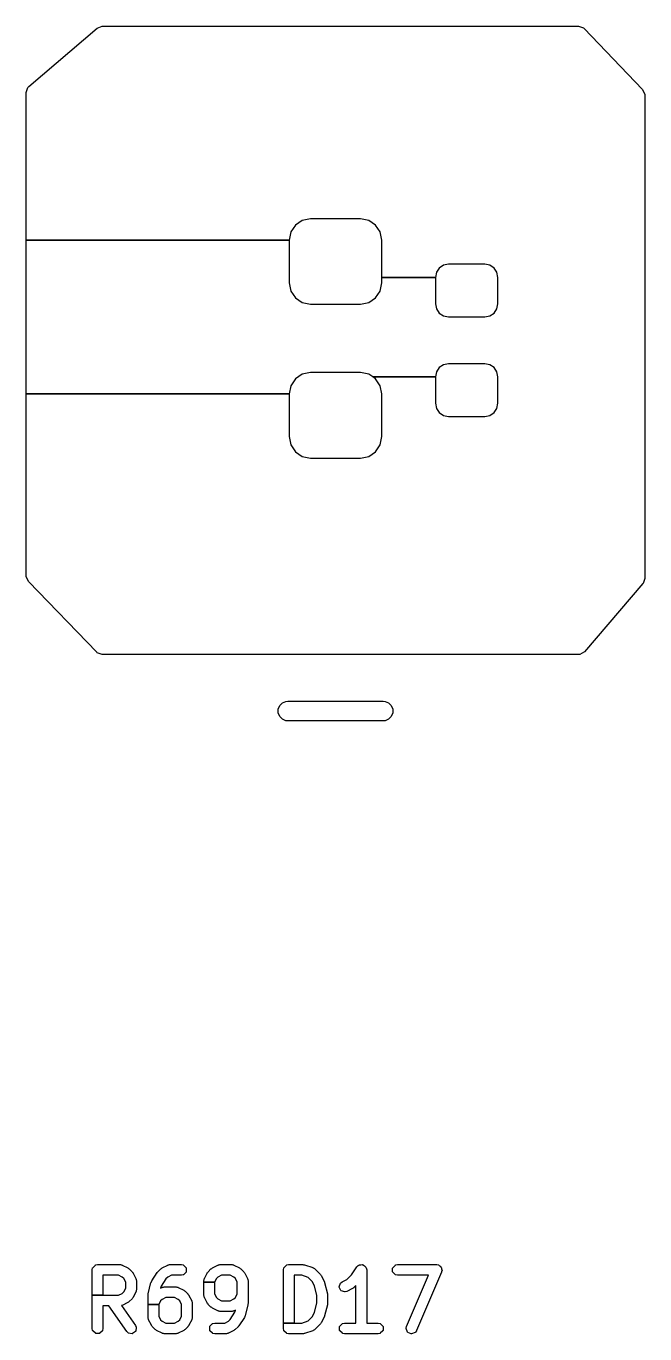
# Model space of a CAD drawing. Extents: x 29.4 to 66.2, y -106 to -17.8.
# Drawn here: x 44.89 to 51.22, y -58.83 to -45.44 of the extents above; entities that cross this region are included whole.
import ezdxf

# ---------------------------------------------------------------- set-up
doc = ezdxf.new("R2010")
doc.units = 0
doc.layers.add('BLACK', color=7, linetype='CONTINUOUS')

msp = doc.modelspace()

# ---------------------------------------------------------------- linework, layer by layer
at = {"layer": 'BLACK', "linetype": 'CONTINUOUS'}
for p, q in [((44.917937, -46.055092), (45.617937, -45.455092)), ((45.617937, -45.455092), (45.66916, -45.435837)), ((45.66916, -45.435837), (45.67, -45.435833)), ((45.67, -45.435833), (50.545, -45.435833)), ((50.545, -45.435833), (50.596423, -45.454549)), ((50.596423, -45.454549), (50.602711, -45.46043)), ((50.602711, -45.46043), (51.202711, -46.08543)), ((44.89, -46.115833), (44.908716, -46.06441)), ((44.908716, -46.06441), (44.917937, -46.055092)), ((44.89, -47.627083), (44.89, -46.115833)), ((51.202711, -46.08543), (51.224821, -46.135488)), ((51.224821, -46.135488), (51.225, -46.140833)), ((51.225, -46.140833), (51.225, -51.090833)), ((47.64657, -47.472403), (47.599151, -47.543371)), ((47.717538, -47.424984), (47.64657, -47.472403)), ((47.80125, -47.408333), (47.717538, -47.424984)), ((48.31375, -47.408333), (47.80125, -47.408333)), ((48.397462, -47.424984), (48.31375, -47.408333)), ((48.46843, -47.472403), (48.397462, -47.424984)), ((48.515849, -47.543371), (48.46843, -47.472403)), ((44.89, -49.202083), (44.89, -47.627083)), ((44.89, -47.627083), (47.5825, -47.627083)), ((47.5825, -47.627083), (44.89, -47.627083)), ((47.599151, -47.543371), (47.5825, -47.627083)), ((47.5825, -47.627083), (47.5825, -48.064583)), ((48.5325, -47.627083), (48.515849, -47.543371)), ((48.5325, -48.008333), (48.5325, -47.627083)), ((49.119541, -47.912874), (49.090276, -47.956671)), ((49.163338, -47.883609), (49.119541, -47.912874)), ((49.215, -47.873333), (49.163338, -47.883609)), ((49.585, -47.873333), (49.215, -47.873333)), ((49.636662, -47.883609), (49.585, -47.873333)), ((49.680459, -47.912874), (49.636662, -47.883609)), ((49.709724, -47.956671), (49.680459, -47.912874)), ((47.5825, -48.064583), (47.599151, -48.148295)), ((48.515849, -48.148295), (48.5325, -48.064583)), ((48.5325, -48.064583), (48.5325, -48.008333)), ((48.5325, -48.008333), (49.08, -48.008333)), ((49.08, -48.008333), (48.5325, -48.008333)), ((49.090276, -47.956671), (49.08, -48.008333)), ((49.08, -48.008333), (49.08, -48.278333)), ((49.72, -48.008333), (49.709724, -47.956671)), ((49.72, -48.278333), (49.72, -48.008333)), ((47.599151, -48.148295), (47.64657, -48.219263)), ((48.46843, -48.219263), (48.515849, -48.148295)), ((47.64657, -48.219263), (47.717538, -48.266682)), ((47.717538, -48.266682), (47.80125, -48.283333)), ((47.80125, -48.283333), (47.801251, -48.283333)), ((47.801251, -48.283333), (48.313749, -48.283333)), ((48.313749, -48.283333), (48.31375, -48.283333)), ((48.31375, -48.283333), (48.397462, -48.266682)), ((48.397462, -48.266682), (48.46843, -48.219263)), ((49.08, -48.278333), (49.090276, -48.329995)), ((49.090276, -48.329995), (49.119541, -48.373792)), ((49.680459, -48.373792), (49.709724, -48.329995)), ((49.709724, -48.329995), (49.72, -48.278333)), ((49.119541, -48.373792), (49.163338, -48.403057)), ((49.163338, -48.403057), (49.215, -48.413333)), ((49.215, -48.413333), (49.215001, -48.413333)), ((49.215001, -48.413333), (49.584999, -48.413333)), ((49.584999, -48.413333), (49.585, -48.413333)), ((49.585, -48.413333), (49.636662, -48.403057)), ((49.636662, -48.403057), (49.680459, -48.373792)), ((47.717538, -48.999984), (47.64657, -49.047403)), ((47.80125, -48.983333), (47.717538, -48.999984)), ((48.31375, -48.983333), (47.80125, -48.983333)), ((48.397462, -48.999984), (48.31375, -48.983333)), ((48.43989, -49.028333), (48.397462, -48.999984)), ((49.090276, -48.976671), (49.08, -49.028333)), ((49.119541, -48.932874), (49.090276, -48.976671)), ((49.163338, -48.903609), (49.119541, -48.932874)), ((49.215, -48.893333), (49.163338, -48.903609)), ((49.585, -48.893333), (49.215, -48.893333)), ((49.636662, -48.903609), (49.585, -48.893333)), ((49.680459, -48.932874), (49.636662, -48.903609)), ((49.709724, -48.976671), (49.680459, -48.932874)), ((49.72, -49.028333), (49.709724, -48.976671)), ((47.599151, -49.118371), (47.5825, -49.202083)), ((47.64657, -49.047403), (47.599151, -49.118371)), ((48.46843, -49.047403), (48.43989, -49.028333)), ((48.43989, -49.028333), (49.08, -49.028333)), ((49.08, -49.028333), (48.43989, -49.028333)), ((48.515849, -49.118371), (48.46843, -49.047403)), ((48.5325, -49.202083), (48.515849, -49.118371)), ((49.08, -49.028333), (49.08, -49.298333)), ((49.72, -49.298333), (49.72, -49.028333)), ((44.89, -51.065833), (44.89, -49.202083)), ((44.89, -49.202083), (47.5825, -49.202083)), ((47.5825, -49.202083), (44.89, -49.202083)), ((47.5825, -49.202083), (47.5825, -49.639583)), ((48.5325, -49.639583), (48.5325, -49.202083)), ((49.08, -49.298333), (49.090276, -49.349995)), ((49.090276, -49.349995), (49.119541, -49.393792)), ((49.119541, -49.393792), (49.163338, -49.423057)), ((49.636662, -49.423057), (49.680459, -49.393792)), ((49.680459, -49.393792), (49.709724, -49.349995)), ((49.709724, -49.349995), (49.72, -49.298333)), ((49.163338, -49.423057), (49.215, -49.433333)), ((49.215, -49.433333), (49.215001, -49.433333)), ((49.215001, -49.433333), (49.584999, -49.433333)), ((49.584999, -49.433333), (49.585, -49.433333)), ((49.585, -49.433333), (49.636662, -49.423057)), ((47.5825, -49.639583), (47.599151, -49.723295)), ((48.515849, -49.723295), (48.5325, -49.639583)), ((47.599151, -49.723295), (47.64657, -49.794263)), ((47.64657, -49.794263), (47.717538, -49.841682)), ((48.397462, -49.841682), (48.46843, -49.794263)), ((48.46843, -49.794263), (48.515849, -49.723295)), ((47.717538, -49.841682), (47.80125, -49.858333)), ((47.80125, -49.858333), (47.801251, -49.858333)), ((47.801251, -49.858333), (48.313749, -49.858333)), ((48.313749, -49.858333), (48.31375, -49.858333)), ((48.31375, -49.858333), (48.397462, -49.841682)), ((44.890194, -51.071406), (44.89, -51.065833)), ((44.912448, -51.121401), (44.890194, -51.071406)), ((45.612448, -51.846401), (44.912448, -51.121401)), ((51.205741, -51.142896), (50.605741, -51.842896)), ((51.206284, -51.142256), (51.205741, -51.142896)), ((51.225, -51.090833), (51.206284, -51.142256)), ((45.618577, -51.852117), (45.612448, -51.846401)), ((45.67, -51.870833), (45.618577, -51.852117)), ((50.545, -51.870833), (45.67, -51.870833)), ((50.558064, -51.869759), (50.545, -51.870833)), ((50.605741, -51.842896), (50.558064, -51.869759)), ((47.514443, -52.366853), (47.550491, -52.351921)), ((47.550491, -52.351921), (47.57, -52.35)), ((47.57, -52.35), (48.545, -52.35)), ((48.545, -52.35), (48.564509, -52.351921)), ((48.564509, -52.351921), (48.600557, -52.366853)), ((47.471921, -52.430491), (47.486853, -52.394443)), ((47.471921, -52.469509), (47.471921, -52.430491)), ((47.486853, -52.505557), (47.471921, -52.469509)), ((47.486853, -52.394443), (47.514443, -52.366853)), ((48.600557, -52.366853), (48.628147, -52.394443)), ((48.628147, -52.394443), (48.643079, -52.430491)), ((48.643079, -52.469509), (48.628147, -52.505557)), ((48.643079, -52.430491), (48.643079, -52.469509)), ((47.514443, -52.533147), (47.486853, -52.505557)), ((47.550491, -52.548079), (47.514443, -52.533147)), ((47.57, -52.55), (47.550491, -52.548079)), ((48.545, -52.55), (47.57, -52.55)), ((48.564509, -52.548079), (48.545, -52.55)), ((48.600557, -52.533147), (48.564509, -52.548079)), ((48.628147, -52.505557), (48.600557, -52.533147)), ((45.601319, -58.121273), (45.620453, -58.117467)), ((45.620453, -58.117467), (45.621428, -58.117371)), ((45.621428, -58.117371), (45.849999, -58.117371)), ((45.849999, -58.117371), (45.850973, -58.117467)), ((45.850973, -58.117467), (45.852358, -58.117742)), ((45.852358, -58.117742), (45.854863, -58.117674)), ((45.854863, -58.117674), (45.862424, -58.119744)), ((46.351858, -58.119744), (46.359421, -58.117674)), ((46.359421, -58.117674), (46.361925, -58.117742)), ((46.361925, -58.117742), (46.363311, -58.117467)), ((46.363311, -58.117467), (46.364285, -58.117371)), ((46.364285, -58.117371), (46.478571, -58.117371)), ((46.478571, -58.117371), (46.479546, -58.117467)), ((46.479546, -58.117467), (46.49868, -58.121273)), ((46.866144, -58.119744), (46.873707, -58.117674)), ((46.873707, -58.117674), (46.876211, -58.117742)), ((46.876211, -58.117742), (46.877597, -58.117467)), ((46.877597, -58.117467), (46.878571, -58.117371)), ((46.878571, -58.117371), (46.992857, -58.117371)), ((46.992857, -58.117371), (46.993831, -58.117467)), ((46.993831, -58.117467), (46.995216, -58.117742)), ((46.995216, -58.117742), (46.997721, -58.117674)), ((46.997721, -58.117674), (47.005282, -58.119744)), ((47.558819, -58.121273), (47.577953, -58.117467)), ((47.577953, -58.117467), (47.578928, -58.117371)), ((47.578928, -58.117371), (47.721785, -58.117371)), ((47.721785, -58.117371), (47.72276, -58.117467)), ((47.72276, -58.117467), (47.730443, -58.118994)), ((47.730443, -58.118994), (47.738222, -58.119976)), ((48.316713, -58.121177), (48.330508, -58.118418)), ((48.330508, -58.118418), (48.334263, -58.119161)), ((48.334263, -58.119161), (48.337287, -58.121177)), ((48.673105, -58.121273), (48.692239, -58.117467)), ((48.692239, -58.117467), (48.693214, -58.117371)), ((48.693214, -58.117371), (49.093214, -58.117371)), ((49.093214, -58.117371), (49.09419, -58.117467)), ((49.09419, -58.117467), (49.094602, -58.117549)), ((49.094602, -58.117549), (49.094559, -58.117761)), ((49.094559, -58.117761), (49.095299, -58.11777)), ((49.095299, -58.11777), (49.095315, -58.11769)), ((49.095315, -58.11769), (49.095744, -58.117775)), ((49.095744, -58.117775), (49.095788, -58.117776)), ((49.095788, -58.117776), (49.095823, -58.117791)), ((49.095823, -58.117791), (49.113324, -58.121273)), ((45.566428, -58.172371), (45.566524, -58.171396)), ((45.566428, -58.431657), (45.566428, -58.172371)), ((45.566524, -58.171396), (45.57033, -58.152262)), ((45.57033, -58.152262), (45.571698, -58.149701)), ((45.571698, -58.149701), (45.598758, -58.122641)), ((45.598758, -58.122641), (45.601319, -58.121273)), ((45.837015, -58.227371), (45.676428, -58.227371)), ((45.676428, -58.227371), (45.676428, -58.431657)), ((45.87456, -58.246143), (45.837015, -58.227371)), ((45.862424, -58.119744), (45.870109, -58.121273)), ((45.870109, -58.121273), (45.872319, -58.122454)), ((45.872319, -58.122454), (45.87368, -58.122827)), ((45.87368, -58.122827), (45.874595, -58.123177)), ((45.890511, -58.262093), (45.87456, -58.246143)), ((45.874595, -58.123177), (45.931739, -58.151749)), ((45.931739, -58.151749), (45.932569, -58.152271)), ((45.932569, -58.152271), (45.938762, -58.157077)), ((45.938762, -58.157077), (45.945276, -58.16143)), ((45.945276, -58.16143), (45.946034, -58.162052)), ((45.946034, -58.162052), (45.974605, -58.190624)), ((45.974605, -58.190624), (45.975226, -58.191381)), ((45.975226, -58.191381), (45.979576, -58.197893)), ((45.979576, -58.197893), (45.984384, -58.204087)), ((45.984384, -58.204087), (45.984906, -58.204917)), ((45.984906, -58.204917), (46.013478, -58.26206)), ((46.175666, -58.284719), (46.232809, -58.199005)), ((46.232809, -58.199005), (46.233429, -58.198248)), ((46.233429, -58.198248), (46.236576, -58.195092)), ((46.236576, -58.195092), (46.239058, -58.19138)), ((46.239058, -58.19138), (46.239679, -58.190624)), ((46.239679, -58.190624), (46.26825, -58.162052)), ((46.26825, -58.162052), (46.269008, -58.16143)), ((46.269008, -58.16143), (46.275526, -58.157073)), ((46.275526, -58.157073), (46.281717, -58.15227)), ((46.281717, -58.15227), (46.282546, -58.151748)), ((46.282546, -58.151748), (46.339689, -58.123177)), ((46.339722, -58.246143), (46.321314, -58.264551)), ((46.339689, -58.123177), (46.340603, -58.122827)), ((46.377268, -58.227371), (46.339722, -58.246143)), ((46.340603, -58.122827), (46.341964, -58.122453)), ((46.341964, -58.122453), (46.344175, -58.121273)), ((46.344175, -58.121273), (46.351858, -58.119744)), ((46.478571, -58.227371), (46.377268, -58.227371)), ((46.479546, -58.227275), (46.478571, -58.227371)), ((46.49868, -58.223469), (46.479546, -58.227275)), ((46.49868, -58.121273), (46.501241, -58.122641)), ((46.501241, -58.222101), (46.49868, -58.223469)), ((46.501241, -58.122641), (46.528301, -58.149701)), ((46.528301, -58.195041), (46.501241, -58.222101)), ((46.528301, -58.149701), (46.529765, -58.153237)), ((46.529765, -58.191505), (46.528301, -58.195041)), ((46.529765, -58.153237), (46.529765, -58.191505)), ((46.715092, -58.26206), (46.743664, -58.204917)), ((46.743664, -58.204917), (46.744186, -58.204088)), ((46.744186, -58.204088), (46.748987, -58.1979)), ((46.748987, -58.1979), (46.753344, -58.191381)), ((46.753344, -58.191381), (46.753965, -58.190624)), ((46.753965, -58.190624), (46.782536, -58.162052)), ((46.782536, -58.162052), (46.783294, -58.16143)), ((46.783294, -58.16143), (46.789812, -58.157073)), ((46.789812, -58.157073), (46.796003, -58.15227)), ((46.796003, -58.15227), (46.796832, -58.151748)), ((46.796832, -58.151748), (46.853975, -58.123177)), ((46.854008, -58.246143), (46.838058, -58.262093)), ((46.853975, -58.123177), (46.854889, -58.122827)), ((46.891554, -58.227371), (46.854008, -58.246143)), ((46.854889, -58.122827), (46.85625, -58.122453)), ((46.85625, -58.122453), (46.858461, -58.121273)), ((46.858461, -58.121273), (46.866144, -58.119744)), ((46.979873, -58.227371), (46.891554, -58.227371)), ((47.017418, -58.246143), (46.979873, -58.227371)), ((47.005282, -58.119744), (47.012967, -58.121273)), ((47.012967, -58.121273), (47.015177, -58.122454)), ((47.015177, -58.122454), (47.016538, -58.122827)), ((47.016538, -58.122827), (47.017453, -58.123177)), ((47.033367, -58.262092), (47.017418, -58.246143)), ((47.017453, -58.123177), (47.074597, -58.151749)), ((47.074597, -58.151749), (47.075427, -58.152271)), ((47.075427, -58.152271), (47.08162, -58.157077)), ((47.08162, -58.157077), (47.088134, -58.16143)), ((47.088134, -58.16143), (47.088892, -58.162052)), ((47.088892, -58.162052), (47.117463, -58.190624)), ((47.117463, -58.190624), (47.118084, -58.191381)), ((47.118084, -58.191381), (47.122435, -58.197893)), ((47.122435, -58.197893), (47.127243, -58.204088)), ((47.127243, -58.204088), (47.127765, -58.204918)), ((47.127765, -58.204918), (47.156336, -58.262061)), ((47.523928, -58.172371), (47.524024, -58.171396)), ((47.523928, -58.717371), (47.523928, -58.172371)), ((47.524024, -58.171396), (47.52783, -58.152262)), ((47.52783, -58.152262), (47.529198, -58.149701)), ((47.529198, -58.149701), (47.556258, -58.122641)), ((47.556258, -58.122641), (47.558819, -58.121273)), ((47.712862, -58.227371), (47.633928, -58.227371)), ((47.633928, -58.227371), (47.633928, -58.717371)), ((47.777788, -58.249012), (47.712862, -58.227371)), ((47.738222, -58.119976), (47.739177, -58.120194)), ((47.739177, -58.120194), (47.824891, -58.148765)), ((47.819439, -58.290663), (47.777788, -58.249012)), ((47.824891, -58.148765), (47.825786, -58.149164)), ((47.825786, -58.149164), (47.827012, -58.149863)), ((47.827012, -58.149863), (47.829411, -58.150591)), ((47.829411, -58.150591), (47.835923, -58.154942)), ((47.835923, -58.154942), (47.842734, -58.158825)), ((47.842734, -58.158825), (47.844457, -58.160644)), ((47.844457, -58.160644), (47.845632, -58.16143)), ((47.845632, -58.16143), (47.84639, -58.162051)), ((47.84639, -58.162051), (47.903533, -58.219193)), ((47.903533, -58.219193), (47.904154, -58.219951)), ((47.904154, -58.219951), (47.908507, -58.226465)), ((47.908507, -58.226465), (47.913314, -58.232659)), ((47.913314, -58.232659), (47.913836, -58.233489)), ((47.913836, -58.233489), (47.942407, -58.290632)), ((48.174918, -58.270026), (48.221901, -58.223043)), ((48.221901, -58.223043), (48.276023, -58.141862)), ((48.276023, -58.141862), (48.276644, -58.141104)), ((48.276644, -58.141104), (48.290424, -58.127294)), ((48.290424, -58.127294), (48.292982, -58.125923)), ((48.292982, -58.125923), (48.296546, -58.125209)), ((48.296546, -58.125209), (48.299116, -58.122641)), ((48.299116, -58.122641), (48.302651, -58.121177)), ((48.302651, -58.121177), (48.316713, -58.121177)), ((48.337287, -58.121177), (48.340919, -58.121177)), ((48.340919, -58.121177), (48.344455, -58.122641)), ((48.344455, -58.122641), (48.3544, -58.132586)), ((48.3544, -58.132586), (48.366104, -58.140389)), ((48.366104, -58.140389), (48.368233, -58.143569)), ((48.368233, -58.143569), (48.368944, -58.14713)), ((48.368944, -58.14713), (48.371515, -58.149701)), ((48.371515, -58.149701), (48.372883, -58.152262)), ((48.372883, -58.152262), (48.376689, -58.171396)), ((48.376689, -58.171396), (48.376785, -58.172371)), ((48.376785, -58.172371), (48.376785, -58.717371)), ((48.64202, -58.153237), (48.643484, -58.149701)), ((48.64202, -58.191505), (48.64202, -58.153237)), ((48.643484, -58.195041), (48.64202, -58.191505)), ((48.643484, -58.149701), (48.670544, -58.122641)), ((48.670544, -58.222101), (48.643484, -58.195041)), ((48.670544, -58.122641), (48.673105, -58.121273)), ((48.673105, -58.223469), (48.670544, -58.222101)), ((48.692239, -58.227275), (48.673105, -58.223469)), ((48.693214, -58.227371), (48.692239, -58.227275)), ((49.009804, -58.227371), (48.693214, -58.227371)), ((48.785518, -58.750705), (49.009804, -58.227371)), ((49.143767, -58.194037), (48.886624, -58.794037)), ((49.113324, -58.121273), (49.115884, -58.122641)), ((49.115884, -58.122641), (49.122441, -58.129198)), ((49.122441, -58.129198), (49.130968, -58.132853)), ((49.130968, -58.132853), (49.13364, -58.135592)), ((49.13364, -58.135592), (49.136843, -58.1436)), ((49.136843, -58.1436), (49.142944, -58.149701)), ((49.142944, -58.149701), (49.144408, -58.153237)), ((49.144064, -58.193098), (49.143767, -58.194037)), ((49.144217, -58.191964), (49.143938, -58.19264)), ((49.143938, -58.19264), (49.144151, -58.192685)), ((49.144151, -58.192685), (49.144064, -58.193098)), ((49.1443, -58.191982), (49.144217, -58.191964)), ((49.144393, -58.191539), (49.1443, -58.191982)), ((49.144408, -58.191505), (49.144393, -58.191539)), ((49.144408, -58.153237), (49.144408, -58.162512)), ((49.144408, -58.162512), (49.147852, -58.171123)), ((49.148102, -58.174015), (49.144408, -58.191471)), ((49.144408, -58.191471), (49.144408, -58.191505)), ((49.147852, -58.171123), (49.148102, -58.174015)), ((45.909285, -58.29964), (45.890511, -58.262093)), ((45.890511, -58.396933), (45.909285, -58.359386)), ((45.909285, -58.359386), (45.909285, -58.29964)), ((46.013478, -58.26206), (46.013829, -58.262976)), ((46.013829, -58.262976), (46.014201, -58.264335)), ((46.014201, -58.264335), (46.015383, -58.266548)), ((46.015383, -58.266548), (46.016912, -58.274238)), ((46.016912, -58.384788), (46.015383, -58.39248)), ((46.016912, -58.274238), (46.018981, -58.281791)), ((46.018981, -58.377237), (46.016912, -58.384788)), ((46.018981, -58.281791), (46.018912, -58.284293)), ((46.018912, -58.284293), (46.019189, -58.285681)), ((46.019189, -58.373347), (46.018912, -58.374733)), ((46.018912, -58.374733), (46.018981, -58.377237)), ((46.019189, -58.285681), (46.019285, -58.286657)), ((46.019285, -58.372371), (46.019189, -58.373347)), ((46.019285, -58.286657), (46.019285, -58.372371)), ((46.139498, -58.416174), (46.16807, -58.301888)), ((46.16807, -58.301888), (46.1684, -58.300966)), ((46.1684, -58.300966), (46.171994, -58.293356)), ((46.171994, -58.293356), (46.175205, -58.285584)), ((46.175205, -58.285584), (46.175666, -58.284719)), ((46.272475, -58.337808), (46.267053, -58.359494)), ((46.267053, -58.359494), (46.282545, -58.351749)), ((46.321314, -58.264551), (46.272475, -58.337808)), ((46.282545, -58.351749), (46.283459, -58.351399)), ((46.283459, -58.351399), (46.284819, -58.351026)), ((46.284819, -58.351026), (46.287032, -58.349844)), ((46.287032, -58.349844), (46.29473, -58.348312)), ((46.29473, -58.348312), (46.302277, -58.346246)), ((46.302277, -58.346246), (46.304781, -58.346313)), ((46.304781, -58.346313), (46.306168, -58.346038)), ((46.306168, -58.346038), (46.307142, -58.345942)), ((46.307142, -58.345942), (46.421428, -58.345942)), ((46.421428, -58.345942), (46.422402, -58.346038)), ((46.422402, -58.346038), (46.423784, -58.346312)), ((46.423784, -58.346312), (46.426294, -58.346246)), ((46.426294, -58.346246), (46.433842, -58.348313)), ((46.433842, -58.348313), (46.441538, -58.349844)), ((46.441538, -58.349844), (46.443751, -58.351026)), ((46.443751, -58.351026), (46.44511, -58.351399)), ((46.44511, -58.351399), (46.446025, -58.351749)), ((46.446025, -58.351749), (46.503168, -58.380321)), ((46.503168, -58.380321), (46.503997, -58.380843)), ((46.503997, -58.380843), (46.510189, -58.385648)), ((46.510189, -58.385648), (46.516704, -58.390002)), ((46.709285, -58.286657), (46.709381, -58.285683)), ((46.709285, -58.29964), (46.709285, -58.286657)), ((46.709285, -58.429514), (46.709285, -58.29964)), ((46.709285, -58.29964), (46.819285, -58.29964)), ((46.819285, -58.29964), (46.709285, -58.29964)), ((46.709381, -58.285683), (46.709656, -58.284296)), ((46.709589, -58.281792), (46.711655, -58.274245)), ((46.709656, -58.284296), (46.709589, -58.281792)), ((46.711655, -58.274245), (46.713187, -58.266547)), ((46.713187, -58.266547), (46.714369, -58.264334)), ((46.714369, -58.264334), (46.714742, -58.262974)), ((46.714742, -58.262974), (46.715092, -58.26206)), ((46.838058, -58.262093), (46.819285, -58.29964)), ((46.819285, -58.29964), (46.819285, -58.41653)), ((47.052142, -58.29964), (47.033367, -58.262092)), ((47.052142, -58.41653), (47.052142, -58.29964)), ((47.156336, -58.262061), (47.156687, -58.262977)), ((47.156687, -58.262977), (47.157059, -58.264338)), ((47.157059, -58.264338), (47.15824, -58.266548)), ((47.15824, -58.266548), (47.159769, -58.274237)), ((47.159769, -58.274237), (47.161838, -58.281792)), ((47.161838, -58.281792), (47.161769, -58.284294)), ((47.161769, -58.284294), (47.162046, -58.285681)), ((47.162046, -58.285681), (47.162142, -58.286657)), ((47.162142, -58.286657), (47.162142, -58.515228)), ((47.841318, -58.334422), (47.819439, -58.290663)), ((47.866785, -58.436286), (47.841318, -58.334422)), ((47.942407, -58.290632), (47.942758, -58.291548)), ((47.942758, -58.291548), (47.944088, -58.296409)), ((47.944088, -58.296409), (47.946241, -58.300965)), ((47.946241, -58.300965), (47.946571, -58.301888)), ((47.946571, -58.301888), (47.975143, -58.416174)), ((48.095739, -58.345764), (48.10784, -58.309459)), ((48.09601, -58.349581), (48.095739, -58.345764)), ((48.113124, -58.383809), (48.09601, -58.349581)), ((48.10784, -58.309459), (48.109517, -58.30709)), ((48.109517, -58.30709), (48.124929, -58.295129)), ((48.116015, -58.386316), (48.113124, -58.383809)), ((48.15232, -58.398417), (48.116015, -58.386316)), ((48.124929, -58.295129), (48.125759, -58.294607)), ((48.125759, -58.294607), (48.174918, -58.270026)), ((48.232096, -58.364421), (48.174953, -58.392993)), ((48.232926, -58.363899), (48.232096, -58.364421)), ((48.239125, -58.359087), (48.232926, -58.363899)), ((48.245632, -58.35474), (48.239125, -58.359087)), ((48.24639, -58.354119), (48.245632, -58.35474)), ((48.266785, -58.333724), (48.24639, -58.354119)), ((48.266785, -58.717371), (48.266785, -58.333724)), ((45.566428, -58.772371), (45.566428, -58.431657)), ((45.566428, -58.431657), (45.676428, -58.431657)), ((45.676428, -58.431657), (45.566428, -58.431657)), ((45.676428, -58.431657), (45.837016, -58.431657)), ((45.837016, -58.431657), (45.874561, -58.412883)), ((45.874561, -58.412883), (45.890511, -58.396933)), ((45.931739, -58.507278), (45.874596, -58.53585)), ((45.932569, -58.506756), (45.931739, -58.507278)), ((45.938768, -58.501944), (45.932569, -58.506756)), ((45.945275, -58.497597), (45.938768, -58.501944)), ((45.946032, -58.496976), (45.945275, -58.497597)), ((45.974603, -58.468406), (45.946032, -58.496976)), ((45.975226, -58.467648), (45.974603, -58.468406)), ((45.979583, -58.461124), (45.975226, -58.467648)), ((45.984384, -58.454941), (45.979583, -58.461124)), ((45.984906, -58.454111), (45.984384, -58.454941)), ((46.013478, -58.396968), (45.984906, -58.454111)), ((46.013829, -58.396051), (46.013478, -58.396968)), ((46.014201, -58.394687), (46.013829, -58.396051)), ((46.015383, -58.39248), (46.014201, -58.394687)), ((46.137856, -58.429514), (46.137952, -58.428539)), ((46.137856, -58.52821), (46.137856, -58.429514)), ((46.137952, -58.428539), (46.139075, -58.42289)), ((46.139075, -58.42289), (46.139355, -58.417144)), ((46.139355, -58.417144), (46.139498, -58.416174)), ((46.266628, -58.490664), (46.247856, -58.52821)), ((46.282578, -58.474715), (46.266628, -58.490664)), ((46.320125, -58.455942), (46.282578, -58.474715)), ((46.408445, -58.455942), (46.320125, -58.455942)), ((46.44599, -58.474714), (46.408445, -58.455942)), ((46.461938, -58.490663), (46.44599, -58.474714)), ((46.480713, -58.528211), (46.461938, -58.490663)), ((46.516704, -58.390002), (46.517461, -58.390623)), ((46.517461, -58.390623), (46.546032, -58.419193)), ((46.546032, -58.419193), (46.546654, -58.419951)), ((46.546654, -58.419951), (46.551007, -58.426465)), ((46.551007, -58.426465), (46.555814, -58.432659)), ((46.555814, -58.432659), (46.556336, -58.433489)), ((46.556336, -58.433489), (46.584907, -58.490632)), ((46.584907, -58.490632), (46.585258, -58.491548)), ((46.585258, -58.491548), (46.58563, -58.492909)), ((46.58563, -58.492909), (46.586811, -58.495119)), ((46.586811, -58.495119), (46.58834, -58.502808)), ((46.58834, -58.502808), (46.590409, -58.510363)), ((46.590409, -58.510363), (46.59034, -58.512865)), ((46.59034, -58.512865), (46.590617, -58.514252)), ((46.590617, -58.514252), (46.590713, -58.515228)), ((46.590713, -58.515228), (46.590713, -58.658085)), ((46.709381, -58.430488), (46.709285, -58.429514)), ((46.709655, -58.43187), (46.709381, -58.430488)), ((46.709589, -58.43438), (46.709655, -58.43187)), ((46.711656, -58.441928), (46.709589, -58.43438)), ((46.713187, -58.449624), (46.711656, -58.441928)), ((46.714369, -58.451837), (46.713187, -58.449624)), ((46.714742, -58.453196), (46.714369, -58.451837)), ((46.715092, -58.454111), (46.714742, -58.453196)), ((46.743664, -58.511254), (46.715092, -58.454111)), ((46.744186, -58.512083), (46.743664, -58.511254)), ((46.748991, -58.518275), (46.744186, -58.512083)), ((46.753345, -58.52479), (46.748991, -58.518275)), ((46.819285, -58.41653), (46.838057, -58.454076)), ((46.838057, -58.454076), (46.854007, -58.470026)), ((46.854007, -58.470026), (46.891554, -58.4888)), ((46.891554, -58.4888), (46.979874, -58.4888)), ((46.979874, -58.4888), (47.017419, -58.470026)), ((47.017419, -58.470026), (47.033368, -58.454077)), ((47.033368, -58.454077), (47.052142, -58.41653)), ((47.162046, -58.516204), (47.160921, -58.521851)), ((47.162142, -58.515228), (47.162046, -58.516204)), ((47.841318, -58.610318), (47.866785, -58.508454)), ((47.866785, -58.508454), (47.866785, -58.436286)), ((47.975143, -58.416174), (47.975286, -58.417145)), ((47.975286, -58.417145), (47.975564, -58.422889)), ((47.975564, -58.422889), (47.976689, -58.428538)), ((47.976689, -58.516204), (47.975564, -58.521851)), ((47.976689, -58.428538), (47.976785, -58.429514)), ((47.976785, -58.515228), (47.976689, -58.516204)), ((47.976785, -58.429514), (47.976785, -58.515228)), ((48.155222, -58.398496), (48.15232, -58.398417)), ((48.174038, -58.393343), (48.155222, -58.398496)), ((48.174953, -58.392993), (48.174038, -58.393343)), ((45.735649, -58.541657), (45.676428, -58.541657)), ((45.676428, -58.541657), (45.676428, -58.772371)), ((45.919227, -58.803911), (45.735649, -58.541657)), ((45.870108, -58.537755), (45.867546, -58.538264)), ((45.867546, -58.538264), (46.009342, -58.74083)), ((45.872315, -58.536573), (45.870108, -58.537755)), ((45.873679, -58.536201), (45.872315, -58.536573)), ((45.874596, -58.53585), (45.873679, -58.536201)), ((46.137856, -58.658085), (46.137856, -58.52821)), ((46.137856, -58.52821), (46.247856, -58.52821)), ((46.247856, -58.52821), (46.137856, -58.52821)), ((46.247856, -58.52821), (46.247856, -58.645101)), ((46.247856, -58.645101), (46.266629, -58.682647)), ((46.461939, -58.682648), (46.480713, -58.645101)), ((46.480713, -58.645101), (46.480713, -58.528211)), ((46.753966, -58.525547), (46.753345, -58.52479)), ((46.782536, -58.554118), (46.753966, -58.525547)), ((46.783294, -58.55474), (46.782536, -58.554118)), ((46.789806, -58.559091), (46.783294, -58.55474)), ((46.796001, -58.563899), (46.789806, -58.559091)), ((46.796831, -58.564421), (46.796001, -58.563899)), ((46.853974, -58.592993), (46.796831, -58.564421)), ((46.85489, -58.593344), (46.853974, -58.592993)), ((46.856249, -58.593716), (46.85489, -58.593344)), ((46.858462, -58.594898), (46.856249, -58.593716)), ((46.866152, -58.596427), (46.858462, -58.594898)), ((46.873705, -58.598496), (46.866152, -58.596427)), ((46.876207, -58.598427), (46.873705, -58.598496)), ((46.877595, -58.598704), (46.876207, -58.598427)), ((46.878571, -58.5988), (46.877595, -58.598704)), ((46.992857, -58.5988), (46.878571, -58.5988)), ((46.978686, -58.680186), (47.027522, -58.606933)), ((46.993833, -58.598704), (46.992857, -58.5988)), ((46.995219, -58.598427), (46.993833, -58.598704)), ((46.997723, -58.598496), (46.995219, -58.598427)), ((47.005274, -58.596427), (46.997723, -58.598496)), ((47.012966, -58.594898), (47.005274, -58.596427)), ((47.015173, -58.593716), (47.012966, -58.594898)), ((47.016537, -58.593344), (47.015173, -58.593716)), ((47.017454, -58.592993), (47.016537, -58.593344)), ((47.032944, -58.585247), (47.017454, -58.592993)), ((47.027522, -58.606933), (47.032944, -58.585247)), ((47.128011, -58.651368), (47.124796, -58.659157)), ((47.131599, -58.643777), (47.128011, -58.651368)), ((47.131929, -58.642854), (47.131599, -58.643777)), ((47.1605, -58.528568), (47.131929, -58.642854)), ((47.160643, -58.527597), (47.1605, -58.528568)), ((47.160921, -58.521851), (47.160643, -58.527597)), ((47.777788, -58.695728), (47.819439, -58.654077)), ((47.819439, -58.654077), (47.841318, -58.610318)), ((47.942407, -58.65411), (47.913836, -58.711253)), ((47.942758, -58.653194), (47.942407, -58.65411)), ((47.944088, -58.648331), (47.942758, -58.653194)), ((47.946241, -58.643777), (47.944088, -58.648331)), ((47.946571, -58.642854), (47.946241, -58.643777)), ((47.975143, -58.528568), (47.946571, -58.642854)), ((47.975286, -58.527597), (47.975143, -58.528568)), ((47.975564, -58.521851), (47.975286, -58.527597)), ((45.566524, -58.773346), (45.566428, -58.772371)), ((45.57033, -58.79248), (45.566524, -58.773346)), ((45.676332, -58.773346), (45.672526, -58.79248)), ((45.676428, -58.772371), (45.676332, -58.773346)), ((46.009342, -58.74083), (46.009823, -58.741684)), ((46.009823, -58.741684), (46.017678, -58.759542)), ((46.018025, -58.762424), (46.011374, -58.800111)), ((46.017678, -58.759542), (46.018025, -58.762424)), ((46.137952, -58.659059), (46.137856, -58.658085)), ((46.138226, -58.660441), (46.137952, -58.659059)), ((46.13816, -58.662951), (46.138226, -58.660441)), ((46.140227, -58.670499), (46.13816, -58.662951)), ((46.141758, -58.678195), (46.140227, -58.670499)), ((46.14294, -58.680408), (46.141758, -58.678195)), ((46.143313, -58.681767), (46.14294, -58.680408)), ((46.143663, -58.682682), (46.143313, -58.681767)), ((46.172235, -58.739825), (46.143663, -58.682682)), ((46.172757, -58.740655), (46.172235, -58.739825)), ((46.177563, -58.746847), (46.172757, -58.740655)), ((46.181915, -58.753361), (46.177563, -58.746847)), ((46.182536, -58.754118), (46.181915, -58.753361)), ((46.211107, -58.78269), (46.182536, -58.754118)), ((46.211865, -58.783312), (46.211107, -58.78269)), ((46.218383, -58.787667), (46.211865, -58.783312)), ((46.224574, -58.792472), (46.218383, -58.787667)), ((46.266629, -58.682647), (46.282579, -58.698598)), ((46.282579, -58.698598), (46.320125, -58.717371)), ((46.320125, -58.717371), (46.408444, -58.717371)), ((46.408444, -58.717371), (46.445989, -58.698598)), ((46.445989, -58.698598), (46.461939, -58.682648)), ((46.510181, -58.78767), (46.503998, -58.792471)), ((46.516705, -58.783313), (46.510181, -58.78767)), ((46.517463, -58.78269), (46.516705, -58.783313)), ((46.546034, -58.754118), (46.517463, -58.78269)), ((46.546656, -58.753361), (46.546034, -58.754118)), ((46.551013, -58.746837), (46.546656, -58.753361)), ((46.555814, -58.740654), (46.551013, -58.746837)), ((46.556336, -58.739824), (46.555814, -58.740654)), ((46.584907, -58.682681), (46.556336, -58.739824)), ((46.585258, -58.681764), (46.584907, -58.682681)), ((46.585631, -58.680399), (46.585258, -58.681764)), ((46.586811, -58.678194), (46.585631, -58.680399)), ((46.58834, -58.670503), (46.586811, -58.678194)), ((46.590409, -58.66295), (46.58834, -58.670503)), ((46.590617, -58.659061), (46.59034, -58.660447)), ((46.59034, -58.660447), (46.590409, -58.66295)), ((46.590713, -58.658085), (46.590617, -58.659061)), ((46.770234, -58.753237), (46.771698, -58.749701)), ((46.770234, -58.791505), (46.770234, -58.753237)), ((46.771698, -58.749701), (46.798758, -58.722641)), ((46.798758, -58.722641), (46.801319, -58.721273)), ((46.801319, -58.721273), (46.820453, -58.717467)), ((46.820453, -58.717467), (46.821428, -58.717371)), ((46.821428, -58.717371), (46.92273, -58.717371)), ((46.92273, -58.717371), (46.960275, -58.698598)), ((46.960275, -58.698598), (46.978686, -58.680186)), ((47.024467, -58.78767), (47.018284, -58.792471)), ((47.030991, -58.783313), (47.024467, -58.78767)), ((47.031749, -58.78269), (47.030991, -58.783313)), ((47.06032, -58.754118), (47.031749, -58.78269)), ((47.060942, -58.75336), (47.06032, -58.754118)), ((47.063418, -58.749651), (47.060942, -58.75336)), ((47.066569, -58.746496), (47.063418, -58.749651)), ((47.06719, -58.745737), (47.066569, -58.746496)), ((47.124334, -58.660023), (47.06719, -58.745737)), ((47.124796, -58.659157), (47.124334, -58.660023)), ((47.523928, -58.772371), (47.523928, -58.717371)), ((47.523928, -58.717371), (47.633928, -58.717371)), ((47.633928, -58.717371), (47.523928, -58.717371)), ((47.524024, -58.773346), (47.523928, -58.772371)), ((47.52783, -58.79248), (47.524024, -58.773346)), ((47.633928, -58.717371), (47.712862, -58.717371)), ((47.712862, -58.717371), (47.777788, -58.695728)), ((47.842734, -58.785917), (47.835923, -58.789798)), ((47.844455, -58.784097), (47.842734, -58.785917)), ((47.845631, -58.783313), (47.844455, -58.784097)), ((47.84639, -58.782691), (47.845631, -58.783313)), ((47.903533, -58.725549), (47.84639, -58.782691)), ((47.904154, -58.724791), (47.903533, -58.725549)), ((47.908507, -58.718275), (47.904154, -58.724791)), ((47.913314, -58.712083), (47.908507, -58.718275)), ((47.913836, -58.711253), (47.913314, -58.712083)), ((48.099162, -58.753237), (48.100626, -58.749701)), ((48.099162, -58.791505), (48.099162, -58.753237)), ((48.100626, -58.749701), (48.127686, -58.722641)), ((48.127686, -58.722641), (48.130247, -58.721273)), ((48.130247, -58.721273), (48.149381, -58.717467)), ((48.149381, -58.717467), (48.150356, -58.717371)), ((48.150356, -58.717371), (48.266785, -58.717371)), ((48.376785, -58.717371), (48.493213, -58.717371)), ((48.493213, -58.717371), (48.494188, -58.717467)), ((48.494188, -58.717467), (48.513322, -58.721273)), ((48.513322, -58.721273), (48.515883, -58.722641)), ((48.515883, -58.722641), (48.542943, -58.749701)), ((48.542943, -58.749701), (48.544407, -58.753237)), ((48.544407, -58.753237), (48.544407, -58.791505)), ((48.781183, -58.770726), (48.785222, -58.75164)), ((48.781433, -58.773618), (48.781183, -58.770726)), ((48.795645, -58.80915), (48.781433, -58.773618)), ((48.785222, -58.75164), (48.785518, -58.750705)), ((45.571698, -58.795041), (45.57033, -58.79248)), ((45.598758, -58.822101), (45.571698, -58.795041)), ((45.602294, -58.823565), (45.598758, -58.822101)), ((45.640562, -58.823565), (45.602294, -58.823565)), ((45.644098, -58.822101), (45.640562, -58.823565)), ((45.671158, -58.795041), (45.644098, -58.822101)), ((45.672526, -58.79248), (45.671158, -58.795041)), ((45.919865, -58.804655), (45.919227, -58.803911)), ((45.933956, -58.818147), (45.919865, -58.804655)), ((45.936545, -58.81946), (45.933956, -58.818147)), ((45.974231, -58.826111), (45.936545, -58.81946)), ((45.977967, -58.825283), (45.974231, -58.826111)), ((46.009317, -58.803338), (45.977967, -58.825283)), ((46.011374, -58.800111), (46.009317, -58.803338)), ((46.225403, -58.792994), (46.224574, -58.792472)), ((46.282546, -58.821565), (46.225403, -58.792994)), ((46.283462, -58.821916), (46.282546, -58.821565)), ((46.284823, -58.822288), (46.283462, -58.821916)), ((46.287033, -58.823469), (46.284823, -58.822288)), ((46.294722, -58.824998), (46.287033, -58.823469)), ((46.302277, -58.827067), (46.294722, -58.824998)), ((46.304779, -58.826998), (46.302277, -58.827067)), ((46.306166, -58.827275), (46.304779, -58.826998)), ((46.307142, -58.827371), (46.306166, -58.827275)), ((46.421428, -58.827371), (46.307142, -58.827371)), ((46.422404, -58.827275), (46.421428, -58.827371)), ((46.42379, -58.826998), (46.422404, -58.827275)), ((46.426293, -58.827067), (46.42379, -58.826998)), ((46.433846, -58.824998), (46.426293, -58.827067)), ((46.441537, -58.823469), (46.433846, -58.824998)), ((46.443742, -58.822289), (46.441537, -58.823469)), ((46.445107, -58.821916), (46.443742, -58.822289)), ((46.446024, -58.821565), (46.445107, -58.821916)), ((46.503168, -58.792993), (46.446024, -58.821565)), ((46.503998, -58.792471), (46.503168, -58.792993)), ((46.771698, -58.795041), (46.770234, -58.791505)), ((46.798758, -58.822101), (46.771698, -58.795041)), ((46.801319, -58.823469), (46.798758, -58.822101)), ((46.820453, -58.827275), (46.801319, -58.823469)), ((46.821428, -58.827371), (46.820453, -58.827275)), ((46.935714, -58.827371), (46.821428, -58.827371)), ((46.93669, -58.827275), (46.935714, -58.827371)), ((46.938076, -58.826998), (46.93669, -58.827275)), ((46.940579, -58.827067), (46.938076, -58.826998)), ((46.948132, -58.824998), (46.940579, -58.827067)), ((46.955823, -58.823469), (46.948132, -58.824998)), ((46.958028, -58.822289), (46.955823, -58.823469)), ((46.959393, -58.821916), (46.958028, -58.822289)), ((46.96031, -58.821565), (46.959393, -58.821916)), ((47.017454, -58.792993), (46.96031, -58.821565)), ((47.018284, -58.792471), (47.017454, -58.792993)), ((47.529198, -58.795041), (47.52783, -58.79248)), ((47.556258, -58.822101), (47.529198, -58.795041)), ((47.558819, -58.823469), (47.556258, -58.822101)), ((47.577953, -58.827275), (47.558819, -58.823469)), ((47.578928, -58.827371), (47.577953, -58.827275)), ((47.721785, -58.827371), (47.578928, -58.827371)), ((47.722761, -58.827275), (47.721785, -58.827371)), ((47.730447, -58.825745), (47.722761, -58.827275)), ((47.738221, -58.824766), (47.730447, -58.825745)), ((47.739177, -58.824548), (47.738221, -58.824766)), ((47.824891, -58.795977), (47.739177, -58.824548)), ((47.825786, -58.795578), (47.824891, -58.795977)), ((47.827012, -58.794878), (47.825786, -58.795578)), ((47.829411, -58.794151), (47.827012, -58.794878)), ((47.835923, -58.789798), (47.829411, -58.794151)), ((48.100626, -58.795041), (48.099162, -58.791505)), ((48.127686, -58.822101), (48.100626, -58.795041)), ((48.130247, -58.823469), (48.127686, -58.822101)), ((48.149381, -58.827275), (48.130247, -58.823469)), ((48.150356, -58.827371), (48.149381, -58.827275)), ((48.493213, -58.827371), (48.150356, -58.827371)), ((48.494188, -58.827275), (48.493213, -58.827371)), ((48.513322, -58.823469), (48.494188, -58.827275)), ((48.515883, -58.822101), (48.513322, -58.823469)), ((48.542943, -58.795041), (48.515883, -58.822101)), ((48.544407, -58.791505), (48.542943, -58.795041)), ((48.798317, -58.811889), (48.795645, -58.80915)), ((48.833491, -58.826963), (48.798317, -58.811889)), ((48.837318, -58.827009), (48.833491, -58.826963)), ((48.87285, -58.812797), (48.837318, -58.827009)), ((48.875116, -58.810983), (48.87285, -58.812797)), ((48.886151, -58.794895), (48.875116, -58.810983)), ((48.886624, -58.794037), (48.886151, -58.794895))]:
    msp.add_line(p, q, dxfattribs=at)

doc.saveas('drawing.dxf')
